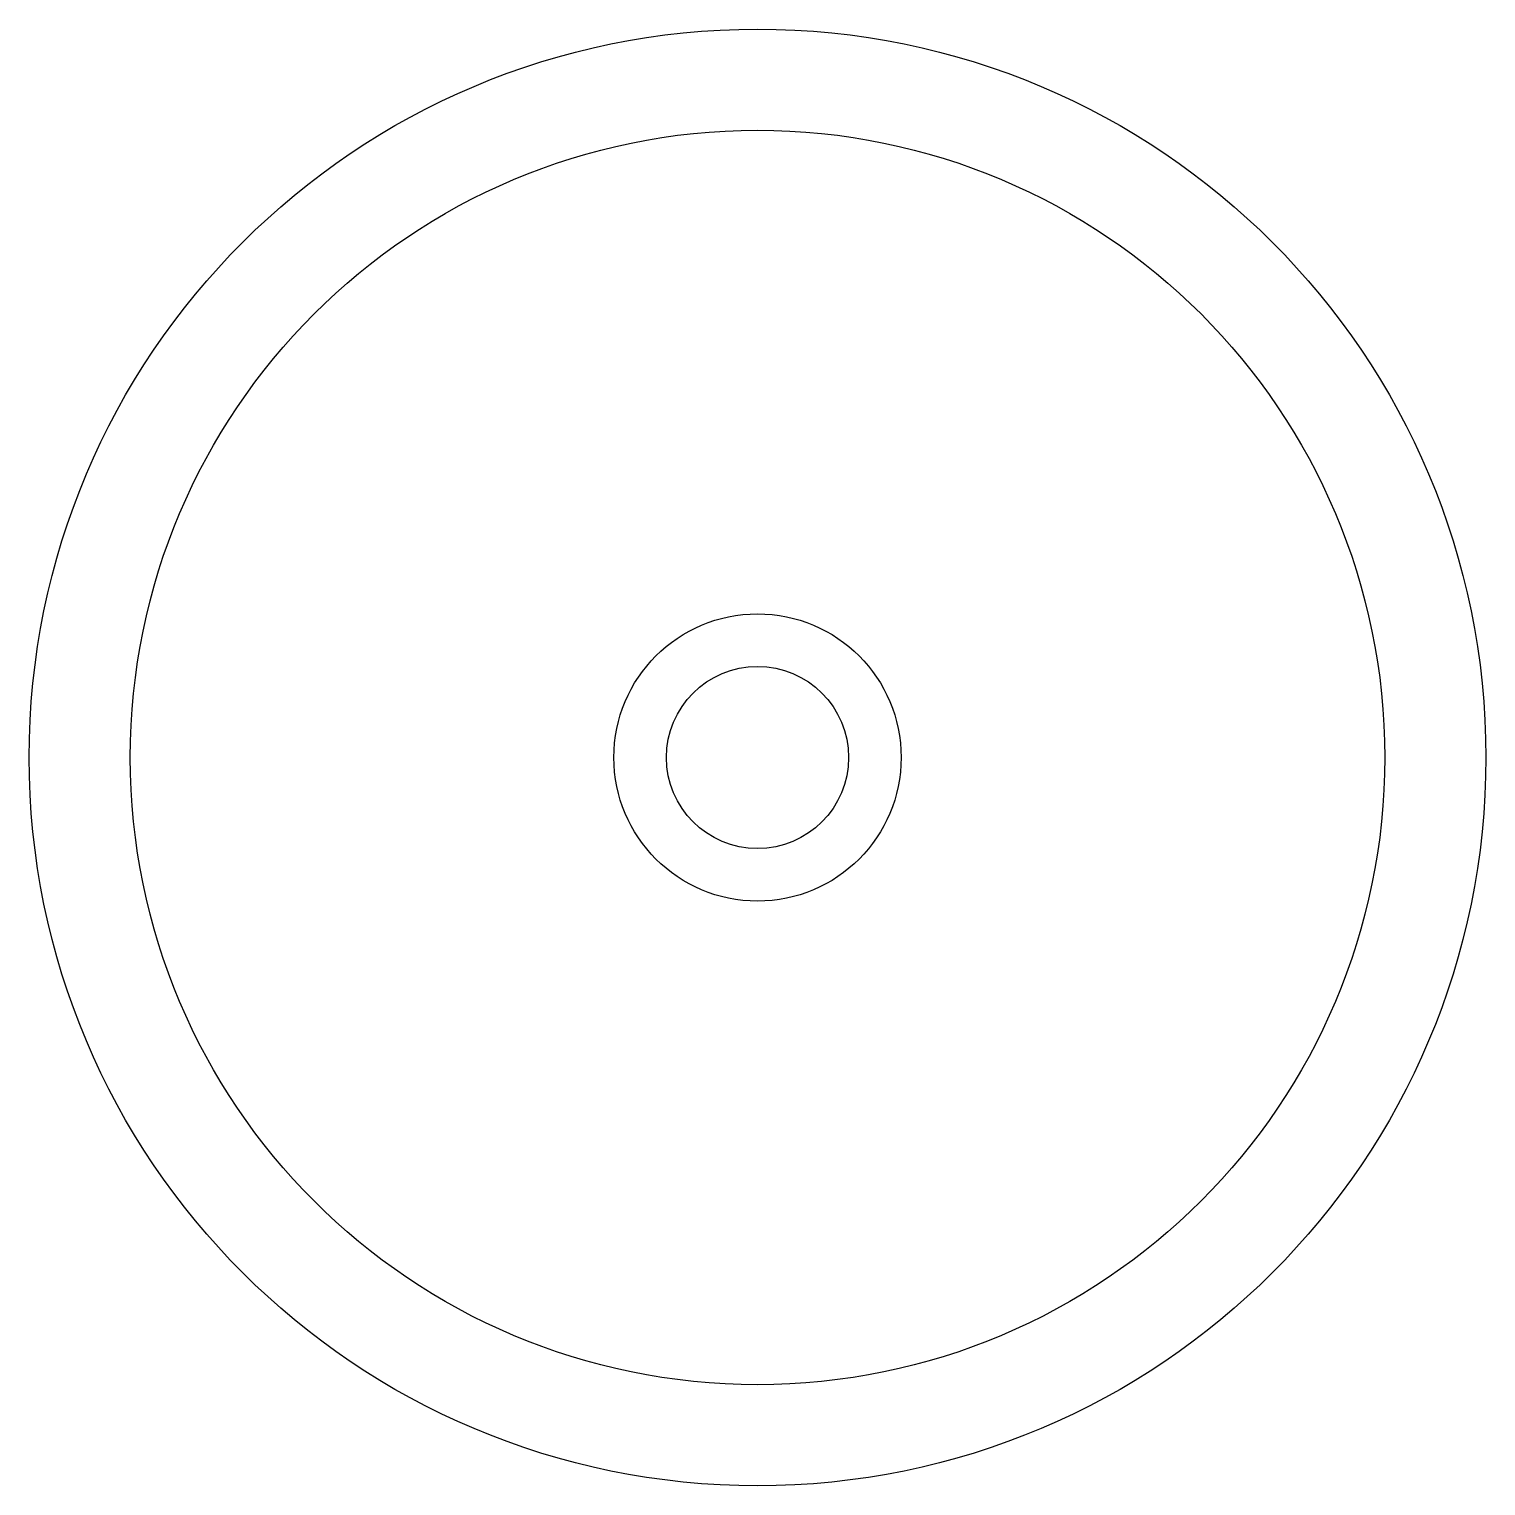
# Model space of a CAD drawing. Extents: x -825.457 to -825.097, y 507.55 to 507.91.
import ezdxf

# ---------------------------------------------------------------- set-up
doc = ezdxf.new("R2010")
doc.units = 0
doc.header["$LTSCALE"] = 50
doc.header["$MEASUREMENT"] = 0
doc.layers.add('A-PECAS', color=2, linetype='CONTINUOUS')
doc.layers.add('ESC1-50', color=1, linetype='CONTINUOUS')

# ---------------------------------------------------------------- blocks, each defined once
blk = doc.blocks.new('L-41-S')
at = {"layer": 'A-PECAS'}
for radius in [0.18, 0.0355]:
    blk.add_circle((0, -0.265), radius, dxfattribs=at)
at = {"layer": 'ESC1-50'}
for radius in [0.155, 0.0225]:
    blk.add_circle((0, -0.265), radius, dxfattribs=at)

msp = doc.modelspace()

# ---------------------------------------------------------------- block references
at = {"layer": 'A-PECAS'}
msp.add_blockref('L-41-S', (-825.27707, 507.99501), dxfattribs=at)

doc.saveas('drawing.dxf')
